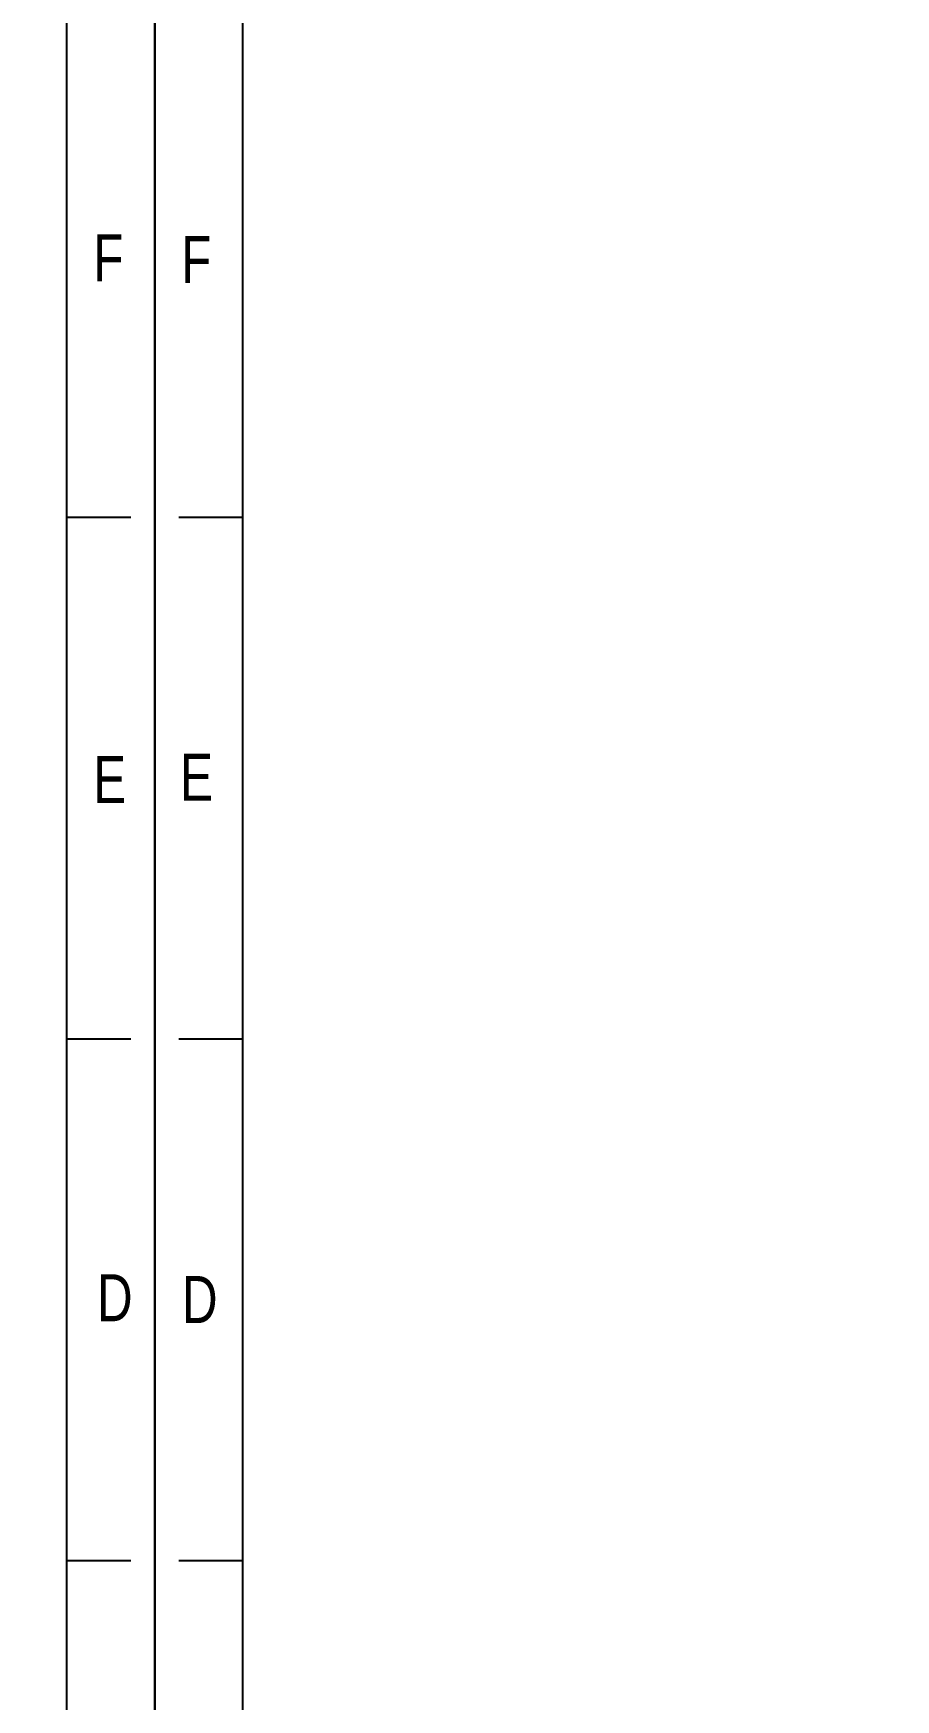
# Model space of a CAD drawing. Header units: millimetres. Extents: x -3132 to 28633, y 682 to 5849.
# Drawn here: x 16998 to 17572, y 1632 to 2742 of the extents above; entities that cross this region are included whole.
import ezdxf

# ---------------------------------------------------------------- set-up
doc = ezdxf.new("R2010")
doc.units = ezdxf.units.MM
doc.styles.add('CKSTANDARD', font='arial.ttf')
doc.styles.add('Roamns', font='romans.shx')

# ---------------------------------------------------------------- blocks, each defined once
blk = doc.blocks.new('standard template')
for p, q in [((456, 21062), (54, 21062)), ((37812, 21062), (37409, 21062)), ((456, 17790), (54, 17790)), ((37812, 17790), (37409, 17790)), ((456, 14517), (54, 14517)), ((37812, 14517), (37409, 14517))]:
    blk.add_line(p, q)
blk.add_lwpolyline([(37963, 4700), (-97, 4700), (-97, 30879), (37963, 30879)], close=True)
at = {"color": 7}
blk.add_lwpolyline([(456, 6674), (456, 5964), (456, 5254), (456, 30226), (37409, 30226), (37409, 5254)], dxfattribs=at)
at = {"style": 'CKSTANDARD', "width": 0.75}
for s, p in [('F', (69, 22532)), ('F', (37578, 22543)), ('E', (62, 19285)), ('E', (37578, 19270)), ('D', (37601, 16020)), ('D', (74, 16009))]:
    blk.add_text(s, height=295, dxfattribs=at).set_placement(p)
at = {"style": 'Roamns'}
for tag, p in [('PAGE_NAME', (27466, 7594)), ('PROJECT_NAME', (27466, 6884)), ('DRAWN_NAME', (27466, 6174)), ('VERSION', (34241, 6174)), ('SELECT_DATA', (27466, 5464)), ('PAGE_NUMBER', (34241, 5464))]:
    blk.add_attdef(tag, p, '', height=285, dxfattribs=at)

msp = doc.modelspace()

# ---------------------------------------------------------------- block references
at = {"lineweight": -3, "transparency": 33554595, "xscale": 0.1062003192476745, "yscale": 0.1062003192476745, "zscale": 0.1062003192476745}
for p in [(13046.732, 182.912), (17088.721, 182.912)]:
    msp.add_blockref('standard template', p, dxfattribs=at)

doc.saveas('drawing.dxf')
